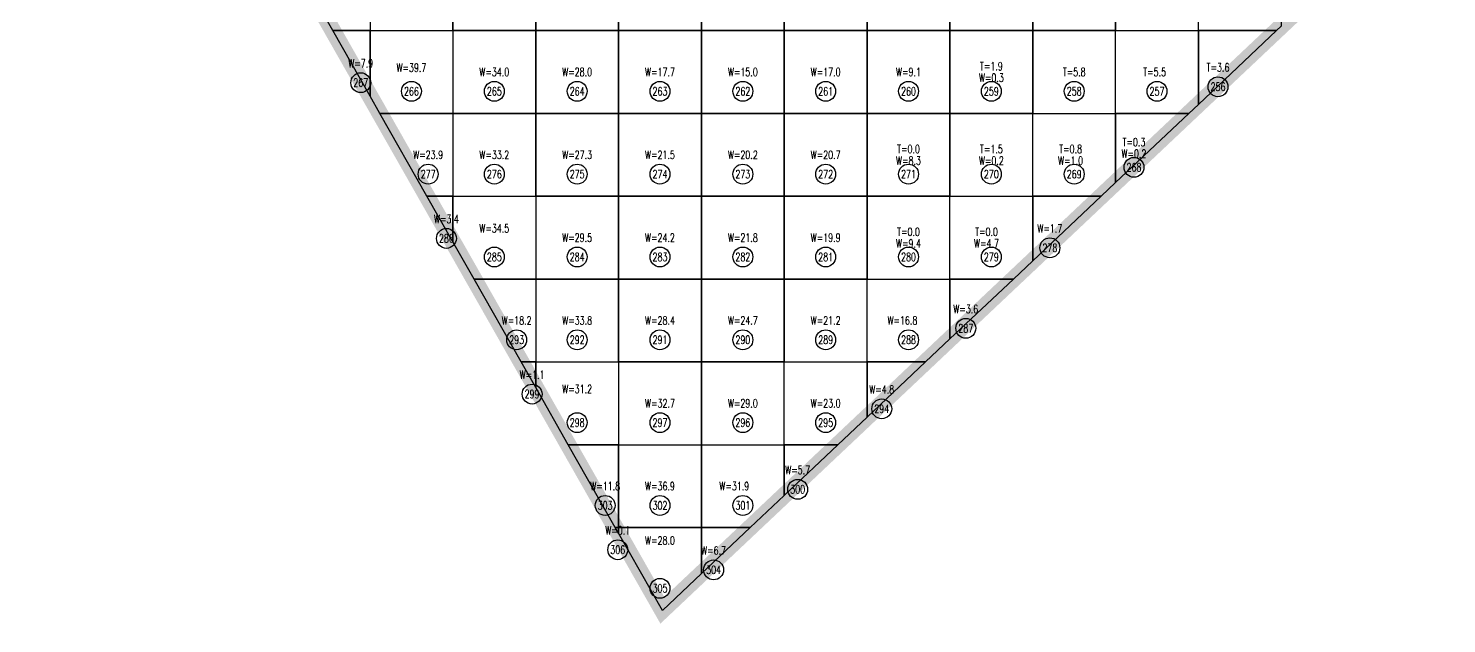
# Model space of a CAD drawing. Extents: x 4283 to 40403, y 1134 to 1764.
# Drawn here: x 22445.3 to 22502.3, y 1574.2 to 1598.2 of the extents above; entities that cross this region are included whole.
import ezdxf
from ezdxf.enums import TextEntityAlignment as Align

# ---------------------------------------------------------------- set-up
doc = ezdxf.new("R2010")
doc.units = 0
for name, color, linetype in [('tdz_25-1方格网', 2, 'Continuous'), ('tdz_25-1方格网计算', 7, 'Continuous'), ('tdz_格田', 6, 'Continuous')]:
    doc.layers.add(name, color=color, linetype=linetype)
doc.styles.add('GLandNum', font='txt_____.ttf', dxfattribs={"width": 0.7, "height": 0.5})

msp = doc.modelspace()

# ---------------------------------------------------------------- linework, layer by layer
at = {"layer": 'tdz_25-1方格网', "linetype": 'Continuous'}
for points in [[(22455.676, 1601.317, 2262.805), (22455.676, 1601.427, 2262.793), (22459.01, 1601.427, 2262.295), (22459.01, 1598.094, 2262.776), (22457.509, 1598.094, 2263.011)], [(22459.01, 1601.427, 2262.295), (22459.01, 1598.094, 2262.776), (22462.343, 1598.094, 2262.589), (22462.343, 1601.427, 2262.274)], [(22462.343, 1601.427, 2262.274), (22462.343, 1598.094, 2262.589), (22465.676, 1598.094, 2262.465), (22465.676, 1601.427, 2262.373)], [(22465.676, 1601.427, 2262.373), (22465.676, 1598.094, 2262.465), (22469.01, 1598.094, 2262.015), (22469.01, 1601.427, 2261.845)], [(22469.01, 1601.427, 2261.845), (22469.01, 1598.094, 2262.015), (22472.343, 1598.094, 2261.504), (22472.343, 1601.427, 2261.092)], [(22472.343, 1601.427, 2261.092), (22472.343, 1598.094, 2261.504), (22475.676, 1598.094, 2261.544), (22475.676, 1601.427, 2261.185)], [(22475.676, 1601.427, 2261.185), (22475.676, 1598.094, 2261.544), (22479.01, 1598.094, 2261.385), (22479.01, 1601.427, 2261.203)], [(22479.01, 1601.427, 2261.203), (22479.01, 1598.094, 2261.385), (22482.343, 1598.094, 2261.013), (22482.343, 1601.427, 2260.887)], [(22482.343, 1601.427, 2260.887), (22482.343, 1598.094, 2261.013), (22485.676, 1598.094, 2260.707), (22485.676, 1601.427, 2260.35)], [(22485.676, 1601.427, 2260.35), (22485.676, 1598.094, 2260.707), (22489.01, 1598.094, 2260.5), (22489.01, 1601.427, 2260.141)], [(22489.01, 1601.427, 2260.141), (22489.01, 1598.094, 2260.5), (22492.343, 1598.094, 2260.488), (22492.343, 1601.427, 2260.129)], [(22495.488, 1598.094, 2260.147), (22492.343, 1598.094, 2260.488), (22492.343, 1601.427, 2260.129), (22495.676, 1601.427, 2259.973), (22495.676, 1598.272, 2260.112)], [(22457.509, 1598.094, 2263.011), (22459.01, 1598.094, 2262.776), (22459.01, 1595.453, 2263.076)], [(22459.01, 1595.453, 2263.076), (22459.01, 1598.094, 2262.776), (22462.343, 1598.094, 2262.589), (22462.343, 1594.76, 2262.665), (22459.403, 1594.76, 2263.056)], [(22462.343, 1598.094, 2262.589), (22462.343, 1594.76, 2262.665), (22465.676, 1594.76, 2262.427), (22465.676, 1598.094, 2262.465)], [(22465.676, 1598.094, 2262.465), (22465.676, 1594.76, 2262.427), (22469.01, 1594.76, 2262.169), (22469.01, 1598.094, 2262.015)], [(22469.01, 1598.094, 2262.015), (22469.01, 1594.76, 2262.169), (22472.343, 1594.76, 2261.871), (22472.343, 1598.094, 2261.504)], [(22472.343, 1598.094, 2261.504), (22472.343, 1594.76, 2261.871), (22475.676, 1594.76, 2261.926), (22475.676, 1598.094, 2261.544)], [(22475.676, 1598.094, 2261.544), (22475.676, 1594.76, 2261.926), (22479.01, 1594.76, 2261.779), (22479.01, 1598.094, 2261.385)], [(22479.01, 1598.094, 2261.385), (22479.01, 1594.76, 2261.779), (22482.343, 1594.76, 2261.192), (22482.343, 1598.094, 2261.013)], [(22482.343, 1598.094, 2261.013), (22482.343, 1594.76, 2261.192), (22485.676, 1594.76, 2260.889), (22485.676, 1598.094, 2260.707)], [(22485.676, 1598.094, 2260.707), (22485.676, 1594.76, 2260.889), (22489.01, 1594.76, 2260.841), (22489.01, 1598.094, 2260.5)], [(22491.957, 1594.76, 2260.751), (22489.01, 1594.76, 2260.841), (22489.01, 1598.094, 2260.5), (22492.343, 1598.094, 2260.488), (22492.343, 1595.125, 2260.692)], [(22492.343, 1598.094, 2260.488), (22495.488, 1598.094, 2260.147), (22492.343, 1595.125, 2260.692)], [(22459.403, 1594.76, 2263.056), (22462.343, 1594.76, 2262.665), (22462.343, 1591.427, 2262.909), (22461.298, 1591.427, 2263.017)], [(22462.343, 1594.76, 2262.665), (22462.343, 1591.427, 2262.909), (22465.676, 1591.427, 2262.605), (22465.676, 1594.76, 2262.427)], [(22465.676, 1594.76, 2262.427), (22465.676, 1591.427, 2262.605), (22469.01, 1591.427, 2262.347), (22469.01, 1594.76, 2262.169)], [(22469.01, 1594.76, 2262.169), (22469.01, 1591.427, 2262.347), (22472.343, 1591.427, 2262.125), (22472.343, 1594.76, 2261.871)], [(22472.343, 1594.76, 2261.871), (22472.343, 1591.427, 2262.125), (22475.676, 1591.427, 2262.025), (22475.676, 1594.76, 2261.926)], [(22475.676, 1594.76, 2261.926), (22475.676, 1591.427, 2262.025), (22479.01, 1591.427, 2261.847), (22479.01, 1594.76, 2261.779)], [(22479.01, 1594.76, 2261.779), (22479.01, 1591.427, 2261.847), (22482.343, 1591.427, 2261.201), (22482.343, 1594.76, 2261.192)], [(22482.343, 1594.76, 2261.192), (22482.343, 1591.427, 2261.201), (22485.676, 1591.427, 2261.195), (22485.676, 1594.76, 2260.889)], [(22488.426, 1591.427, 2261.191), (22485.676, 1591.427, 2261.195), (22485.676, 1594.76, 2260.889), (22489.01, 1594.76, 2260.841), (22489.01, 1591.978, 2261.136)], [(22489.01, 1594.76, 2260.841), (22491.957, 1594.76, 2260.751), (22489.01, 1591.978, 2261.136)], [(22461.298, 1591.427, 2263.017), (22462.343, 1591.427, 2262.909), (22462.343, 1589.589, 2263.039)], [(22462.343, 1589.589, 2263.039), (22462.343, 1591.427, 2262.909), (22465.676, 1591.427, 2262.605), (22465.676, 1588.094, 2262.874), (22463.193, 1588.094, 2263.14)], [(22465.676, 1591.427, 2262.605), (22465.676, 1588.094, 2262.874), (22469.01, 1588.094, 2262.509), (22469.01, 1591.427, 2262.347)], [(22469.01, 1591.427, 2262.347), (22469.01, 1588.094, 2262.509), (22472.343, 1588.094, 2262.364), (22472.343, 1591.427, 2262.125)], [(22472.343, 1591.427, 2262.125), (22472.343, 1588.094, 2262.364), (22475.676, 1588.094, 2262.16), (22475.676, 1591.427, 2262.025)], [(22475.676, 1591.427, 2262.025), (22475.676, 1588.094, 2262.16), (22479.01, 1588.094, 2262.011), (22479.01, 1591.427, 2261.847)], [(22479.01, 1591.427, 2261.847), (22479.01, 1588.094, 2262.011), (22482.343, 1588.094, 2261.647), (22482.343, 1591.427, 2261.201)], [(22484.895, 1588.094, 2261.583), (22482.343, 1588.094, 2261.647), (22482.343, 1591.427, 2261.201), (22485.676, 1591.427, 2261.195), (22485.676, 1588.831, 2261.493)], [(22485.676, 1591.427, 2261.195), (22488.426, 1591.427, 2261.191), (22485.676, 1588.831, 2261.493)], [(22463.193, 1588.094, 2263.14), (22465.676, 1588.094, 2262.874), (22465.676, 1584.76, 2263.093), (22465.088, 1584.76, 2263.134)], [(22465.676, 1588.094, 2262.874), (22465.676, 1584.76, 2263.093), (22469.01, 1584.76, 2262.864), (22469.01, 1588.094, 2262.509)], [(22469.01, 1588.094, 2262.509), (22469.01, 1584.76, 2262.864), (22472.343, 1584.76, 2262.603), (22472.343, 1588.094, 2262.364)], [(22472.343, 1588.094, 2262.364), (22472.343, 1584.76, 2262.603), (22475.676, 1584.76, 2262.399), (22475.676, 1588.094, 2262.16)], [(22475.676, 1588.094, 2262.16), (22475.676, 1584.76, 2262.399), (22479.01, 1584.76, 2262.163), (22479.01, 1588.094, 2262.011)], [(22481.365, 1584.76, 2262.088), (22479.01, 1584.76, 2262.163), (22479.01, 1588.094, 2262.011), (22482.343, 1588.094, 2261.647), (22482.343, 1585.684, 2262.001)], [(22482.343, 1588.094, 2261.647), (22484.895, 1588.094, 2261.583), (22482.343, 1585.684, 2262.001)], [(22465.088, 1584.76, 2263.134), (22465.676, 1584.76, 2263.093), (22465.676, 1583.725, 2263.127)], [(22465.676, 1583.725, 2263.127), (22465.676, 1584.76, 2263.093), (22469.01, 1584.76, 2262.864), (22469.01, 1581.427, 2262.992), (22466.983, 1581.427, 2263.129)], [(22469.01, 1584.76, 2262.864), (22469.01, 1581.427, 2262.992), (22472.343, 1581.427, 2262.896), (22472.343, 1584.76, 2262.603)], [(22472.343, 1584.76, 2262.603), (22472.343, 1581.427, 2262.896), (22475.676, 1581.427, 2262.641), (22475.676, 1584.76, 2262.399)], [(22477.834, 1581.427, 2262.504), (22475.676, 1581.427, 2262.641), (22475.676, 1584.76, 2262.399), (22479.01, 1584.76, 2262.163), (22479.01, 1582.537, 2262.299)], [(22479.01, 1584.76, 2262.163), (22481.365, 1584.76, 2262.088), (22479.01, 1582.537, 2262.299)], [(22466.983, 1581.427, 2263.129), (22469.01, 1581.427, 2262.992), (22469.01, 1578.094, 2263.256), (22468.877, 1578.094, 2263.257)], [(22469.01, 1578.094, 2263.256), (22469.01, 1581.427, 2262.992), (22472.343, 1581.427, 2262.896), (22472.343, 1578.094, 2263.204)], [(22474.303, 1578.094, 2263.057), (22472.343, 1578.094, 2263.204), (22472.343, 1581.427, 2262.896), (22475.676, 1581.427, 2262.641), (22475.676, 1579.39, 2262.825)], [(22475.676, 1581.427, 2262.641), (22477.834, 1581.427, 2262.504), (22475.676, 1579.39, 2262.825)], [(22468.877, 1578.094, 2263.257), (22469.01, 1578.094, 2263.256), (22469.01, 1577.861, 2263.278)], [(22469.01, 1577.861, 2263.278), (22469.01, 1578.094, 2263.256), (22472.343, 1578.094, 2263.204), (22472.343, 1576.243, 2263.389), (22470.772, 1574.76, 2263.66)], [(22472.343, 1578.094, 2263.204), (22474.303, 1578.094, 2263.057), (22472.343, 1576.243, 2263.389)]]:
    msp.add_polyline3d(points, close=True, dxfattribs=at)
at = {"layer": 'tdz_25-1方格网计算', "color": 7, "linetype": 'Continuous'}
for centre in [(22458.635, 1595.996), (22493.129, 1595.832), (22460.676, 1595.649), (22464.01, 1595.649), (22467.343, 1595.649), (22470.676, 1595.649), (22474.01, 1595.649), (22477.343, 1595.649), (22480.676, 1595.649), (22484.01, 1595.649), (22487.343, 1595.649), (22490.676, 1595.649), (22489.747, 1592.591), (22461.347, 1592.316), (22464.01, 1592.316), (22467.343, 1592.316), (22470.676, 1592.316), (22474.01, 1592.316), (22477.343, 1592.316), (22480.676, 1592.316), (22484.01, 1592.316), (22487.343, 1592.316), (22462.082, 1589.73), (22464.01, 1588.983), (22467.343, 1588.983), (22470.676, 1588.983), (22474.01, 1588.983), (22477.343, 1588.983), (22480.676, 1588.983), (22484.01, 1588.983), (22486.364, 1589.351), (22464.908, 1585.649), (22467.343, 1585.649), (22470.676, 1585.649), (22474.01, 1585.649), (22477.343, 1585.649), (22480.676, 1585.649), (22482.981, 1586.111), (22465.529, 1583.465), (22479.599, 1582.871), (22467.343, 1582.316), (22470.676, 1582.316), (22474.01, 1582.316), (22477.343, 1582.316), (22476.216, 1579.631), (22468.47, 1578.983), (22470.676, 1578.983), (22474.01, 1578.983), (22468.977, 1577.2), (22472.833, 1576.391), (22470.676, 1575.649)]:
    msp.add_circle(centre, 0.4, dxfattribs=at)
at = {"layer": 'tdz_格田', "linetype": 'Continuous', "const_width": 0.667}
msp.add_lwpolyline([(22497.064, 1669.567), (22445.676, 1618.909), (22470.772, 1574.76), (22501.985, 1604.227)], close=True, dxfattribs=at)

# ---------------------------------------------------------------- texts
at = {"layer": 'tdz_25-1方格网计算', "color": 173, "linetype": 'Continuous', "style": 'GLandNum', "width": 0.7}
for s, p in [('W=7.9', (22458.635, 1596.773)), ('W=39.7', (22460.676, 1596.6)), ('W=34.0', (22464.01, 1596.427)), ('W=28.0', (22467.343, 1596.427)), ('W=17.7', (22470.676, 1596.427)), ('W=15.0', (22474.01, 1596.427)), ('W=17.0', (22477.343, 1596.427)), ('W=9.1', (22480.676, 1596.427)), ('W=0.3', (22484.01, 1596.194)), ('W=23.9', (22461.347, 1593.094)), ('W=33.2', (22464.01, 1593.094)), ('W=27.3', (22467.343, 1593.094)), ('W=21.5', (22470.676, 1593.094)), ('W=20.2', (22474.01, 1593.094)), ('W=20.7', (22477.343, 1593.094)), ('W=8.3', (22480.676, 1592.86)), ('W=0.2', (22484.01, 1592.86)), ('W=1.0', (22487.197, 1592.86)), ('W=0.2', (22489.747, 1593.136)), ('W=3.4', (22462.082, 1590.508)), ('W=34.5', (22464.01, 1590.134)), ('W=1.7', (22486.364, 1590.129)), ('W=29.5', (22467.343, 1589.76)), ('W=24.2', (22470.676, 1589.76)), ('W=21.8', (22474.01, 1589.76)), ('W=19.9', (22477.343, 1589.76)), ('W=9.4', (22480.676, 1589.527)), ('W=4.7', (22483.815, 1589.527)), ('W=18.2', (22464.908, 1586.427)), ('W=33.8', (22467.343, 1586.427)), ('W=28.4', (22470.676, 1586.427)), ('W=24.7', (22474.01, 1586.427)), ('W=21.2', (22477.343, 1586.427)), ('W=16.8', (22480.432, 1586.427)), ('W=3.6', (22482.981, 1586.889)), ('W=1.1', (22465.529, 1584.243)), ('W=31.2', (22467.343, 1583.668)), ('W=4.8', (22479.599, 1583.649)), ('W=32.7', (22470.676, 1583.094)), ('W=29.0', (22474.01, 1583.094)), ('W=23.0', (22477.343, 1583.094)), ('W=5.7', (22476.216, 1580.409)), ('W=11.8', (22468.47, 1579.76)), ('W=36.9', (22470.676, 1579.76)), ('W=31.9', (22473.666, 1579.76)), ('W=0.1', (22468.977, 1577.977)), ('W=28.0', (22470.676, 1577.573)), ('W=6.7', (22472.833, 1577.169))]:
    msp.add_text(s, height=0.3333, dxfattribs=at).set_placement(p, align=Align.MIDDLE_CENTER)
at = {"layer": 'tdz_25-1方格网计算', "color": 2, "linetype": 'Continuous', "style": 'GLandNum', "width": 0.7}
for s, p in [('T=1.9', (22484.01, 1596.66)), ('T=5.8', (22487.343, 1596.427)), ('T=5.5', (22490.58, 1596.427)), ('T=3.6', (22493.129, 1596.609)), ('T=0.0', (22480.676, 1593.327)), ('T=1.5', (22484.01, 1593.327)), ('T=0.8', (22487.197, 1593.327)), ('T=0.3', (22489.747, 1593.603)), ('T=0.0', (22480.676, 1589.994)), ('T=0.0', (22483.815, 1589.994))]:
    msp.add_text(s, height=0.3333, dxfattribs=at).set_placement(p, align=Align.MIDDLE_CENTER)
at = {"layer": 'tdz_25-1方格网计算', "color": 7, "linetype": 'Continuous', "style": 'GLandNum', "width": 0.7}
for s, p in [('267', (22458.635, 1595.996)), ('266', (22460.676, 1595.649)), ('265', (22464.01, 1595.649)), ('264', (22467.343, 1595.649)), ('263', (22470.676, 1595.649)), ('262', (22474.01, 1595.649)), ('261', (22477.343, 1595.649)), ('260', (22480.676, 1595.649)), ('259', (22484.01, 1595.649)), ('258', (22487.343, 1595.649)), ('257', (22490.676, 1595.649)), ('256', (22493.129, 1595.832)), ('277', (22461.347, 1592.316)), ('276', (22464.01, 1592.316)), ('275', (22467.343, 1592.316)), ('274', (22470.676, 1592.316)), ('273', (22474.01, 1592.316)), ('272', (22477.343, 1592.316)), ('271', (22480.676, 1592.316)), ('270', (22484.01, 1592.316)), ('269', (22487.343, 1592.316)), ('268', (22489.747, 1592.591)), ('286', (22462.082, 1589.73)), ('278', (22486.364, 1589.351)), ('285', (22464.01, 1588.983)), ('284', (22467.343, 1588.983)), ('283', (22470.676, 1588.983)), ('282', (22474.01, 1588.983)), ('281', (22477.343, 1588.983)), ('280', (22480.676, 1588.983)), ('279', (22484.01, 1588.983)), ('287', (22482.981, 1586.111)), ('293', (22464.908, 1585.649)), ('292', (22467.343, 1585.649)), ('291', (22470.676, 1585.649)), ('290', (22474.01, 1585.649)), ('289', (22477.343, 1585.649)), ('288', (22480.676, 1585.649)), ('299', (22465.529, 1583.465)), ('294', (22479.599, 1582.871)), ('298', (22467.343, 1582.316)), ('297', (22470.676, 1582.316)), ('296', (22474.01, 1582.316)), ('295', (22477.343, 1582.316)), ('300', (22476.216, 1579.631)), ('303', (22468.47, 1578.983)), ('302', (22470.676, 1578.983)), ('301', (22474.01, 1578.983)), ('306', (22468.977, 1577.2)), ('304', (22472.833, 1576.391)), ('305', (22470.676, 1575.649))]:
    msp.add_text(s, height=0.3333, dxfattribs=at).set_placement(p, align=Align.MIDDLE_CENTER)

doc.saveas('drawing.dxf')
